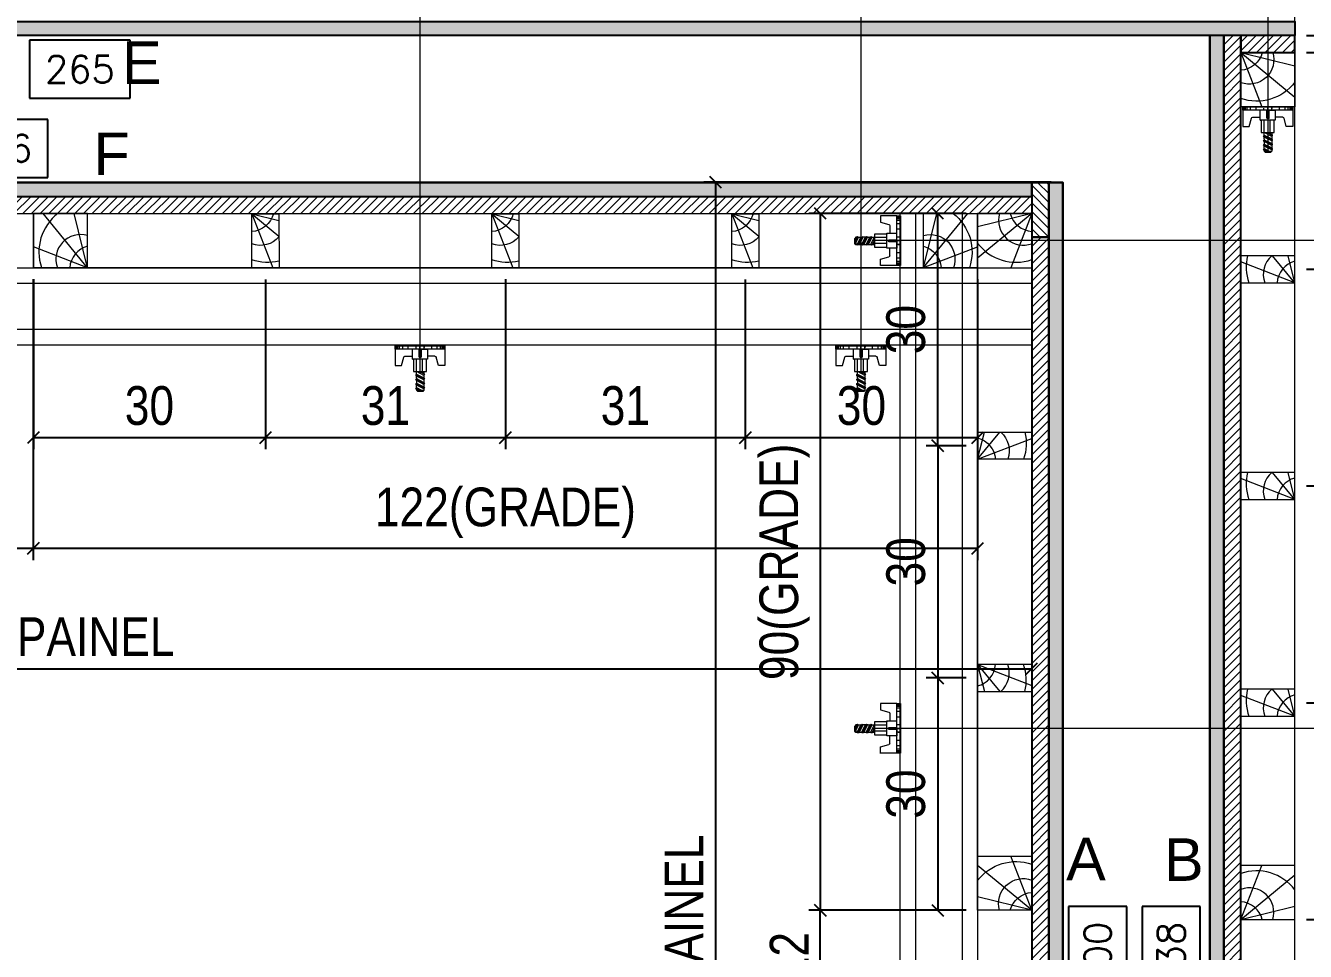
# Model space of a CAD drawing. Extents: x 14400 to 27878, y -21631 to 6985.
# Drawn here: x 16668.6 to 16999.3, y 3108.3 to 3347.5 of the extents above; entities that cross this region are included whole.
import ezdxf
from ezdxf.enums import TextEntityAlignment as Align

# ---------------------------------------------------------------- set-up
doc = ezdxf.new("R2010")
doc.units = 0
for name, color, linetype in [('CHAPA', 1, 'Continuous'), ('COTA', 241, 'Continuous'), ('F-PILARES-S', 170, 'Continuous'), ('MEIO_PONT', 93, 'Continuous'), ('SARRAFO', 251, 'Continuous'), ('TEXTO_GERAL', 7, 'Continuous')]:
    doc.layers.add(name, color=color, linetype=linetype)
for name, color, linetype, lineweight in [('Hachura', 251, 'Continuous', 9), ('Madeira', 126, 'Continuous', 18), ('Perfil Metálico', 224, 'Continuous', 18)]:
    doc.layers.add(name, color=color, linetype=linetype, lineweight=lineweight)
doc.styles.add('ARIAL', font='arial.ttf')
doc.styles.add('COTA TECNICA 2X', font='techl___.ttf', dxfattribs={"height": 10})
doc.styles.add('ROMANS', font='romans.shx')
doc.dimstyles.new('SECAO PILAR', dxfattribs={"dimtxt": 10, "dimasz": 3, "dimexe": 3, "dimexo": 3, "dimgap": 3, "dimtad": 1, "dimdec": 1, "dimlfac": 0.5, "dimzin": 12, "dimdsep": 46, "dimtxsty": 'COTA TECNICA 2X', "dimblk1": 'OBLIQUE', "dimblk2": 'OBLIQUE', "dimsah": 1, "dimcen": 0.9, "dimclrd": 256, "dimclre": 256, "dimclrt": 256, "dimadec": 1, "dimazin": 3, "dimtfac": 1, "dimtdec": 1, "dimtmove": 0, "dimatfit": 3, "dimfxl": 1, "dimtolj": 1, "dimtzin": 12, "dimarcsym": 0})
doc.dimstyles.new('SECÇÃO 2', dxfattribs={"dimtxt": 7, "dimasz": 6, "dimexe": 0.18, "dimexo": 2, "dimgap": -4, "dimtad": 3, "dimdec": 1, "dimlfac": 0.5, "dimzin": 12, "dimdsep": 46, "dimtxsty": 'ROMANS', "dimblk": 'ARCHTICK', "dimcen": 0.09, "dimse1": 1, "dimse2": 1, "dimsd1": 1, "dimsd2": 1, "dimclrd": 180, "dimclre": 5, "dimclrt": 1, "dimadec": 0, "dimazin": 3, "dimtfac": 1, "dimtdec": 1, "dimtofl": 0, "dimtmove": 0, "dimatfit": 3, "dimldrblk": 'ARCHTICK', "dimfxl": 1, "dimtolj": 1, "dimtzin": 0, "dimarcsym": 0})

# ---------------------------------------------------------------- blocks, each defined once
blk = doc.blocks.new('*D1469')
at = {"layer": 'COTA', "color": 180, "lineweight": -2, "transparency": 16777216}
for p, q in [((23135.8, 848.28), (23109.8, 848.28)), ((23109.8, 848.28), (23109.8, 833.28)), ((23135.8, 833.28), (23135.8, 848.28)), ((23109.8, 833.28), (23135.8, 833.28))]:
    blk.add_line(p, q, dxfattribs=at)
at = {"layer": 'Defpoints', "color": 0, "transparency": 16777216}
for p in [(22906.05, 831.96), (23398.05, 831.96), (22906.05, 829.28)]:
    blk.add_point(p, dxfattribs=at)
at = {"layer": 'COTA', "color": 1, "transparency": 16777216, "insert": (23122.8, 840.78), "char_height": 7, "attachment_point": 5, "style": 'ROMANS'}
blk.add_mtext('\\A1;246', dxfattribs=at)
blk = doc.blocks.new('_ArchTick')
at = {"color": 0, "linetype": 'ByBlock', "const_width": 0.15}
blk.add_lwpolyline([(-0.5, -0.5), (0.5, 0.5)], dxfattribs=at)
blk = doc.blocks.new('*D1470')
at = {"layer": 'COTA', "color": 180, "lineweight": -2, "transparency": 16777216}
for p, q in [((23157.05, 868.73), (23131.05, 868.73)), ((23131.05, 868.73), (23131.05, 853.73)), ((23157.05, 853.73), (23157.05, 868.73)), ((23131.05, 853.73), (23157.05, 853.73))]:
    blk.add_line(p, q, dxfattribs=at)
at = {"layer": 'Defpoints', "color": 0, "transparency": 16777216}
for p in [(22906.05, 869.96), (23436.05, 869.96), (23436.05, 849.73)]:
    blk.add_point(p, dxfattribs=at)
at = {"layer": 'COTA', "color": 1, "transparency": 16777216, "insert": (23144.05, 861.23), "char_height": 7, "attachment_point": 5, "style": 'ROMANS'}
blk.add_mtext('\\A1;265', dxfattribs=at)
blk = doc.blocks.new('*D1471')
at = {"layer": 'COTA', "color": 180, "lineweight": -2, "transparency": 16777216}
for p, q in [((23414.59, 644.96), (23399.59, 644.96)), ((23399.59, 644.96), (23399.59, 618.96)), ((23414.59, 618.96), (23414.59, 644.96)), ((23399.59, 618.96), (23414.59, 618.96))]:
    blk.add_line(p, q, dxfattribs=at)
at = {"layer": 'Defpoints', "color": 0, "transparency": 16777216}
for p in [(23398.05, 831.96), (23398.05, 431.96), (23418.59, 431.96)]:
    blk.add_point(p, dxfattribs=at)
at = {"layer": 'COTA', "color": 1, "transparency": 16777216, "insert": (23407.09, 631.96), "char_height": 7, "attachment_point": 5, "rotation": 90, "style": 'ROMANS'}
blk.add_mtext('\\A1;200', dxfattribs=at)
blk = doc.blocks.new('*D1472')
at = {"layer": 'COTA', "color": 180, "lineweight": -2, "transparency": 16777216}
for p, q in [((23433.59, 644.96), (23418.59, 644.96)), ((23418.59, 644.96), (23418.59, 618.96)), ((23433.59, 618.96), (23433.59, 644.96)), ((23418.59, 618.96), (23433.59, 618.96))]:
    blk.add_line(p, q, dxfattribs=at)
at = {"layer": 'Defpoints', "color": 0, "transparency": 16777216}
for p in [(23436.05, 869.96), (23436.05, 393.96), (23437.59, 393.96)]:
    blk.add_point(p, dxfattribs=at)
at = {"layer": 'COTA', "color": 1, "transparency": 16777216, "insert": (23426.09, 631.96), "char_height": 7, "attachment_point": 5, "rotation": 90, "style": 'ROMANS'}
blk.add_mtext('\\A1;238', dxfattribs=at)
blk = doc.blocks.new('PONTALETE')
at = {"layer": 'Madeira'}
for q in [(2.71, 7), (7, 5.76), (7, 1.74)]:
    blk.add_line((0, 0), q, dxfattribs=at)
blk.add_lwpolyline([(0, 0), (7, 0), (7, 7), (0, 7)], close=True, dxfattribs=at)
for centre, radius, start, end in [((2.04, 0.06), 6.23, 37.2818, 109.0913), ((1.09, 0.9), 3.19, 343.603, 109.9847), ((-0.21, -0.78), 3.09, 14.6322, 86.0383)]:
    blk.add_arc(centre, radius, start, end, dxfattribs=at)
blk = doc.blocks.new('MEIO PONTALETE')
at = {"layer": 'Madeira'}
for q in [(2.71, 7), (3.5, 2.88), (3.5, 0.87)]:
    blk.add_line((0, 0), q, dxfattribs=at)
blk.add_lwpolyline([(0, 0), (3.5, 0), (3.5, 7), (0, 7)], close=True, dxfattribs=at)
for centre, radius, start, end in [((2.04, 0.06), 6.23, 76.4499, 109.0913), ((1.09, 0.9), 3.19, 40.9063, 109.9847), ((-0.21, -0.78), 3.09, 14.6322, 86.0383)]:
    blk.add_arc(centre, radius, start, end, dxfattribs=at)
blk = doc.blocks.new('_Oblique')
at = {"color": 0, "linetype": 'ByBlock', "lineweight": -2}
blk.add_line((-0.5, -0.5), (0.5, 0.5), dxfattribs=at)
blk = doc.blocks.new('*D1499')
at = {"layer": 'COTA', "lineweight": -2, "transparency": 16777216}
for p, q in [((23461.05, 641.56), (23543.75, 641.56)), ((23540.75, 622.36), (23540.75, 641.56)), ((23461.05, 622.36), (23543.75, 622.36))]:
    blk.add_line(p, q, dxfattribs=at)
at = {"layer": 'Defpoints', "color": 0, "transparency": 16777216}
for p in [(23458.05, 641.56), (23540.75, 641.56), (23458.05, 622.36)]:
    blk.add_point(p, dxfattribs=at)
at = {"layer": 'COTA', "lineweight": -2, "transparency": 16777216, "xscale": 3, "yscale": 3, "zscale": 3}
for p, rotation in [((23540.75, 641.56), 90), ((23540.75, 622.36), 270)]:
    blk.add_blockref('_Oblique', p, dxfattribs=dict(at, rotation=rotation))
at = {"layer": 'COTA', "transparency": 16777216, "insert": (23532.62, 631.96), "char_height": 10, "attachment_point": 5, "rotation": 90, "style": 'COTA TECNICA 2X'}
blk.add_mtext('\\A1;9.6', dxfattribs=at)
blk = doc.blocks.new('*D1417')
at = {"layer": 'COTA', "lineweight": -2, "transparency": 16777216}
for p, q in [((22883.96, 806.96), (22883.96, 703.34)), ((23390.06, 786.96), (23390.06, 703.34)), ((22883.96, 706.34), (23390.06, 706.34))]:
    blk.add_line(p, q, dxfattribs=at)
at = {"layer": 'Defpoints', "color": 0, "transparency": 16777216}
for p in [(22883.96, 809.96), (23390.06, 789.96), (23390.06, 706.34)]:
    blk.add_point(p, dxfattribs=at)
at = {"layer": 'COTA', "lineweight": -2, "transparency": 16777216, "xscale": 3, "yscale": 3, "zscale": 3, "rotation": 180}
blk.add_blockref('_Oblique', (22883.96, 706.34), dxfattribs=at)
at = {"layer": 'COTA', "lineweight": -2, "transparency": 16777216, "xscale": 3, "yscale": 3, "zscale": 3}
blk.add_blockref('_Oblique', (23390.06, 706.34), dxfattribs=at)
at = {"layer": 'COTA', "transparency": 16777216, "insert": (23137.01, 714.56), "char_height": 10, "attachment_point": 5, "style": 'COTA TECNICA 2X'}
blk.add_mtext('\\A1;253 PAINEL', dxfattribs=at)
blk = doc.blocks.new('*D1418')
at = {"layer": 'COTA', "lineweight": -2, "transparency": 16777216}
for p, q in [((23132.03, 806.73), (23132.03, 734.42)), ((23376.04, 806.71), (23376.04, 734.42)), ((23376.04, 737.42), (23132.03, 737.42))]:
    blk.add_line(p, q, dxfattribs=at)
at = {"layer": 'Defpoints', "color": 0, "transparency": 16777216}
for p in [(23132.03, 809.73), (23376.04, 809.71), (23132.03, 737.42)]:
    blk.add_point(p, dxfattribs=at)
at = {"layer": 'COTA', "lineweight": -2, "transparency": 16777216, "xscale": 3, "yscale": 3, "zscale": 3, "rotation": 180}
blk.add_blockref('_Oblique', (23132.03, 737.42), dxfattribs=at)
at = {"layer": 'COTA', "lineweight": -2, "transparency": 16777216, "xscale": 3, "yscale": 3, "zscale": 3}
blk.add_blockref('_Oblique', (23376.04, 737.42), dxfattribs=at)
at = {"layer": 'COTA', "transparency": 16777216, "insert": (23254.03, 746.64), "char_height": 10, "attachment_point": 5, "style": 'COTA TECNICA 2X'}
blk.add_mtext('\\A1;122(GRADE)', dxfattribs=at)
blk = doc.blocks.new('*D1419')
at = {"layer": 'COTA', "lineweight": -2, "transparency": 16777216}
for p, q in [((23084.03, 806.99), (23084.03, 734.42)), ((23132.03, 806.96), (23132.03, 734.42)), ((23132.03, 737.42), (23084.03, 737.42))]:
    blk.add_line(p, q, dxfattribs=at)
at = {"layer": 'Defpoints', "color": 0, "transparency": 16777216}
for p in [(23084.03, 809.99), (23132.03, 809.96), (23084.03, 737.42)]:
    blk.add_point(p, dxfattribs=at)
at = {"layer": 'COTA', "lineweight": -2, "transparency": 16777216, "xscale": 3, "yscale": 3, "zscale": 3, "rotation": 180}
blk.add_blockref('_Oblique', (23084.03, 737.42), dxfattribs=at)
at = {"layer": 'COTA', "lineweight": -2, "transparency": 16777216, "xscale": 3, "yscale": 3, "zscale": 3}
blk.add_blockref('_Oblique', (23132.03, 737.42), dxfattribs=at)
at = {"layer": 'COTA', "transparency": 16777216, "insert": (23108.03, 745.49), "char_height": 10, "attachment_point": 5, "style": 'COTA TECNICA 2X'}
blk.add_mtext('\\A1;24', dxfattribs=at)
blk = doc.blocks.new('*D1452')
at = {"layer": 'COTA', "lineweight": -2, "transparency": 16777216}
for p, q in [((23373.1, 823.96), (23332.41, 823.96)), ((23335.41, 823.96), (23335.41, 643.96)), ((23373.07, 643.96), (23332.41, 643.96))]:
    blk.add_line(p, q, dxfattribs=at)
at = {"layer": 'Defpoints', "color": 0, "transparency": 16777216}
for p in [(23376.1, 823.96), (23335.41, 643.96), (23376.07, 643.96)]:
    blk.add_point(p, dxfattribs=at)
at = {"layer": 'COTA', "lineweight": -2, "transparency": 16777216, "xscale": 3, "yscale": 3, "zscale": 3}
for p, rotation in [((23335.41, 823.96), 90), ((23335.41, 643.96), 270)]:
    blk.add_blockref('_Oblique', p, dxfattribs=dict(at, rotation=rotation))
at = {"layer": 'COTA', "transparency": 16777216, "insert": (23326.19, 733.96), "char_height": 10, "attachment_point": 5, "rotation": 90, "style": 'COTA TECNICA 2X'}
blk.add_mtext('\\A1;90(GRADE)', dxfattribs=at)
blk = doc.blocks.new('*D1453')
at = {"layer": 'COTA', "lineweight": -2, "transparency": 16777216}
for p, q in [((23373.09, 823.96), (23362.76, 823.96)), ((23365.76, 763.96), (23365.76, 823.96)), ((23373.06, 763.96), (23362.76, 763.96))]:
    blk.add_line(p, q, dxfattribs=at)
at = {"layer": 'Defpoints', "color": 0, "transparency": 16777216}
for p in [(23365.76, 823.96), (23376.09, 823.96), (23376.06, 763.96)]:
    blk.add_point(p, dxfattribs=at)
at = {"layer": 'COTA', "lineweight": -2, "transparency": 16777216, "xscale": 3, "yscale": 3, "zscale": 3}
for p, rotation in [((23365.76, 823.96), 90), ((23365.76, 763.96), 270)]:
    blk.add_blockref('_Oblique', p, dxfattribs=dict(at, rotation=rotation))
at = {"layer": 'COTA', "transparency": 16777216, "insert": (23357.54, 793.96), "char_height": 10, "attachment_point": 5, "rotation": 90, "style": 'COTA TECNICA 2X'}
blk.add_mtext('\\A1;30', dxfattribs=at)
blk = doc.blocks.new('*D1500')
at = {"layer": 'COTA', "lineweight": -2, "transparency": 16777216}
for p, q in [((23373.06, 763.96), (23362.76, 763.96)), ((23365.76, 763.96), (23365.76, 703.96)), ((23373.06, 703.96), (23362.76, 703.96))]:
    blk.add_line(p, q, dxfattribs=at)
at = {"layer": 'Defpoints', "color": 0, "transparency": 16777216}
for p in [(23376.06, 763.96), (23365.76, 703.96), (23376.06, 703.96)]:
    blk.add_point(p, dxfattribs=at)
at = {"layer": 'COTA', "lineweight": -2, "transparency": 16777216, "xscale": 3, "yscale": 3, "zscale": 3}
for p, rotation in [((23365.76, 763.96), 90), ((23365.76, 703.96), 270)]:
    blk.add_blockref('_Oblique', p, dxfattribs=dict(at, rotation=rotation))
at = {"layer": 'COTA', "transparency": 16777216, "insert": (23357.54, 733.96), "char_height": 10, "attachment_point": 5, "rotation": 90, "style": 'COTA TECNICA 2X'}
blk.add_mtext('\\A1;30', dxfattribs=at)
blk = doc.blocks.new('*D1501')
at = {"layer": 'COTA', "lineweight": -2, "transparency": 16777216}
for p, q in [((23373.06, 703.96), (23362.76, 703.96)), ((23365.76, 703.96), (23365.76, 643.96)), ((23373.06, 643.96), (23362.76, 643.96))]:
    blk.add_line(p, q, dxfattribs=at)
at = {"layer": 'Defpoints', "color": 0, "transparency": 16777216}
for p in [(23376.06, 703.96), (23365.76, 643.96), (23376.06, 643.96)]:
    blk.add_point(p, dxfattribs=at)
at = {"layer": 'COTA', "lineweight": -2, "transparency": 16777216, "xscale": 3, "yscale": 3, "zscale": 3}
for p, rotation in [((23365.76, 703.96), 90), ((23365.76, 643.96), 270)]:
    blk.add_blockref('_Oblique', p, dxfattribs=dict(at, rotation=rotation))
at = {"layer": 'COTA', "transparency": 16777216, "insert": (23357.54, 673.96), "char_height": 10, "attachment_point": 5, "rotation": 90, "style": 'COTA TECNICA 2X'}
blk.add_mtext('\\A1;30', dxfattribs=at)
blk = doc.blocks.new('*D1502')
at = {"layer": 'COTA', "lineweight": -2, "transparency": 16777216}
for p, q in [((23373.06, 763.96), (23362.76, 763.96)), ((23365.76, 763.96), (23365.76, 703.96)), ((23373.06, 703.96), (23362.76, 703.96))]:
    blk.add_line(p, q, dxfattribs=at)
at = {"layer": 'Defpoints', "color": 0, "transparency": 16777216}
for p in [(23376.06, 763.96), (23365.76, 703.96), (23376.06, 703.96)]:
    blk.add_point(p, dxfattribs=at)
at = {"layer": 'COTA', "lineweight": -2, "transparency": 16777216, "xscale": 3, "yscale": 3, "zscale": 3}
for p, rotation in [((23365.76, 763.96), 90), ((23365.76, 703.96), 270)]:
    blk.add_blockref('_Oblique', p, dxfattribs=dict(at, rotation=rotation))
at = {"layer": 'COTA', "transparency": 16777216, "insert": (23357.54, 733.96), "char_height": 10, "attachment_point": 5, "rotation": 90, "style": 'COTA TECNICA 2X'}
blk.add_mtext('\\A1;30', dxfattribs=at)
blk = doc.blocks.new('*D1503')
at = {"layer": 'COTA', "lineweight": -2, "transparency": 16777216}
for p, q in [((23373.06, 703.96), (23362.76, 703.96)), ((23365.76, 703.96), (23365.76, 643.96)), ((23373.06, 643.96), (23362.76, 643.96))]:
    blk.add_line(p, q, dxfattribs=at)
at = {"layer": 'Defpoints', "color": 0, "transparency": 16777216}
for p in [(23376.06, 703.96), (23365.76, 643.96), (23376.06, 643.96)]:
    blk.add_point(p, dxfattribs=at)
at = {"layer": 'COTA', "lineweight": -2, "transparency": 16777216, "xscale": 3, "yscale": 3, "zscale": 3}
for p, rotation in [((23365.76, 703.96), 90), ((23365.76, 643.96), 270)]:
    blk.add_blockref('_Oblique', p, dxfattribs=dict(at, rotation=rotation))
at = {"layer": 'COTA', "transparency": 16777216, "insert": (23357.54, 673.96), "char_height": 10, "attachment_point": 5, "rotation": 90, "style": 'COTA TECNICA 2X'}
blk.add_mtext('\\A1;30', dxfattribs=at)
blk = doc.blocks.new('*D1504')
at = {"layer": 'COTA', "lineweight": -2, "transparency": 16777216}
for p, q in [((23373.06, 643.96), (23332.41, 643.96)), ((23335.41, 619.96), (23335.41, 643.96)), ((23373.06, 619.96), (23332.41, 619.96))]:
    blk.add_line(p, q, dxfattribs=at)
at = {"layer": 'Defpoints', "color": 0, "transparency": 16777216}
for p in [(23335.41, 643.96), (23376.06, 643.96), (23376.06, 619.96)]:
    blk.add_point(p, dxfattribs=at)
at = {"layer": 'COTA', "lineweight": -2, "transparency": 16777216, "xscale": 3, "yscale": 3, "zscale": 3}
for p, rotation in [((23335.41, 643.96), 90), ((23335.41, 619.96), 270)]:
    blk.add_blockref('_Oblique', p, dxfattribs=dict(at, rotation=rotation))
at = {"layer": 'COTA', "transparency": 16777216, "insert": (23327.36, 631.96), "char_height": 10, "attachment_point": 5, "rotation": 90, "style": 'COTA TECNICA 2X'}
blk.add_mtext('\\A1;12', dxfattribs=at)
blk = doc.blocks.new('*D1456')
at = {"layer": 'COTA', "linetype": 'ByBlock', "lineweight": -2, "transparency": 16777216}
for p, q in [((23395.05, 832.03), (23305.34, 832.03)), ((23308.34, 832.03), (23308.34, 431.96)), ((23395.05, 431.96), (23305.34, 431.96))]:
    blk.add_line(p, q, dxfattribs=at)
at = {"layer": 'Defpoints', "color": 0, "linetype": 'ByBlock', "transparency": 16777216}
for p in [(23398.05, 832.03), (23308.34, 431.96), (23398.05, 431.96)]:
    blk.add_point(p, dxfattribs=at)
at = {"layer": 'COTA', "linetype": 'ByBlock', "lineweight": -2, "transparency": 16777216, "xscale": 3, "yscale": 3, "zscale": 3}
for p, rotation in [((23308.34, 832.03), 90), ((23308.34, 431.96), 270)]:
    blk.add_blockref('_Oblique', p, dxfattribs=dict(at, rotation=rotation))
at = {"layer": 'COTA', "linetype": 'ByBlock', "transparency": 16777216, "insert": (23300.24, 631.99), "char_height": 10, "attachment_point": 5, "rotation": 90, "style": 'COTA TECNICA 2X'}
blk.add_mtext('\\A1;200 PAINEL', dxfattribs=at)
blk = doc.blocks.new('*D1457')
at = {"layer": 'COTA', "lineweight": -2, "transparency": 16777216}
for p, q in [((23461.04, 865.56), (23543.75, 865.56)), ((23540.75, 865.56), (23540.75, 641.56)), ((23461.07, 641.56), (23543.75, 641.56))]:
    blk.add_line(p, q, dxfattribs=at)
at = {"layer": 'Defpoints', "color": 0, "transparency": 16777216}
for p in [(23458.04, 865.56), (23458.07, 641.56), (23540.75, 641.56)]:
    blk.add_point(p, dxfattribs=at)
at = {"layer": 'COTA', "lineweight": -2, "transparency": 16777216, "xscale": 3, "yscale": 3, "zscale": 3}
for p, rotation in [((23540.75, 865.56), 90), ((23540.75, 641.56), 270)]:
    blk.add_blockref('_Oblique', p, dxfattribs=dict(at, rotation=rotation))
at = {"layer": 'COTA', "transparency": 16777216, "insert": (23531.53, 753.56), "char_height": 10, "attachment_point": 5, "rotation": 90, "style": 'COTA TECNICA 2X'}
blk.add_mtext('\\A1;112(GRADE)', dxfattribs=at)
blk = doc.blocks.new('*D1458')
at = {"layer": 'COTA', "lineweight": -2, "transparency": 16777216}
for p, q in [((23461.05, 809.56), (23508.75, 809.56)), ((23505.75, 753.56), (23505.75, 809.56)), ((23461.05, 753.56), (23508.75, 753.56))]:
    blk.add_line(p, q, dxfattribs=at)
at = {"layer": 'Defpoints', "color": 0, "transparency": 16777216}
for p in [(23458.05, 809.56), (23505.75, 809.56), (23458.05, 753.56)]:
    blk.add_point(p, dxfattribs=at)
at = {"layer": 'COTA', "lineweight": -2, "transparency": 16777216, "xscale": 3, "yscale": 3, "zscale": 3}
for p, rotation in [((23505.75, 809.56), 90), ((23505.75, 753.56), 270)]:
    blk.add_blockref('_Oblique', p, dxfattribs=dict(at, rotation=rotation))
at = {"layer": 'COTA', "transparency": 16777216, "insert": (23497.65, 781.56), "char_height": 10, "attachment_point": 5, "rotation": 90, "style": 'COTA TECNICA 2X'}
blk.add_mtext('\\A1;28', dxfattribs=at)
blk = doc.blocks.new('*D1459')
at = {"layer": 'COTA', "lineweight": -2, "transparency": 16777216}
for p, q in [((23461.05, 865.56), (23508.75, 865.56)), ((23505.75, 809.56), (23505.75, 865.56)), ((23461.05, 809.56), (23508.75, 809.56))]:
    blk.add_line(p, q, dxfattribs=at)
at = {"layer": 'Defpoints', "color": 0, "transparency": 16777216}
for p in [(23458.05, 865.56), (23505.75, 865.56), (23458.05, 809.56)]:
    blk.add_point(p, dxfattribs=at)
at = {"layer": 'COTA', "lineweight": -2, "transparency": 16777216, "xscale": 3, "yscale": 3, "zscale": 3}
for p, rotation in [((23505.75, 865.56), 90), ((23505.75, 809.56), 270)]:
    blk.add_blockref('_Oblique', p, dxfattribs=dict(at, rotation=rotation))
at = {"layer": 'COTA', "transparency": 16777216, "insert": (23497.65, 837.56), "char_height": 10, "attachment_point": 5, "rotation": 90, "style": 'COTA TECNICA 2X'}
blk.add_mtext('\\A1;28', dxfattribs=at)
blk = doc.blocks.new('*D1505')
at = {"layer": 'COTA', "lineweight": -2, "transparency": 16777216}
for p, q in [((23461.05, 697.56), (23508.75, 697.56)), ((23505.75, 641.56), (23505.75, 697.56)), ((23461.02, 641.56), (23508.75, 641.56))]:
    blk.add_line(p, q, dxfattribs=at)
at = {"layer": 'Defpoints', "color": 0, "transparency": 16777216}
for p in [(23458.05, 697.56), (23505.75, 697.56), (23458.02, 641.56)]:
    blk.add_point(p, dxfattribs=at)
at = {"layer": 'COTA', "lineweight": -2, "transparency": 16777216, "xscale": 3, "yscale": 3, "zscale": 3}
for p, rotation in [((23505.75, 697.56), 90), ((23505.75, 641.56), 270)]:
    blk.add_blockref('_Oblique', p, dxfattribs=dict(at, rotation=rotation))
at = {"layer": 'COTA', "transparency": 16777216, "insert": (23497.65, 669.56), "char_height": 10, "attachment_point": 5, "rotation": 90, "style": 'COTA TECNICA 2X'}
blk.add_mtext('\\A1;28', dxfattribs=at)
blk = doc.blocks.new('*D1477')
at = {"layer": 'COTA', "lineweight": -2, "transparency": 16777216}
for p, q in [((23461.05, 753.56), (23508.75, 753.56)), ((23505.75, 697.56), (23505.75, 753.56)), ((23461.05, 697.56), (23508.75, 697.56))]:
    blk.add_line(p, q, dxfattribs=at)
at = {"layer": 'Defpoints', "color": 0, "transparency": 16777216}
for p in [(23458.05, 753.56), (23505.75, 753.56), (23458.05, 697.56)]:
    blk.add_point(p, dxfattribs=at)
at = {"layer": 'COTA', "lineweight": -2, "transparency": 16777216, "xscale": 3, "yscale": 3, "zscale": 3}
for p, rotation in [((23505.75, 753.56), 90), ((23505.75, 697.56), 270)]:
    blk.add_blockref('_Oblique', p, dxfattribs=dict(at, rotation=rotation))
at = {"layer": 'COTA', "transparency": 16777216, "insert": (23497.65, 725.56), "char_height": 10, "attachment_point": 5, "rotation": 90, "style": 'COTA TECNICA 2X'}
blk.add_mtext('\\A1;28', dxfattribs=at)
blk = doc.blocks.new('*D1414')
at = {"layer": 'COTA', "linetype": 'ByBlock', "lineweight": -2, "transparency": 16777216}
for p, q in [((23461.02, 869.96), (23608.52, 869.96)), ((23605.52, 869.96), (23605.52, 393.96)), ((23461.05, 393.96), (23608.52, 393.96))]:
    blk.add_line(p, q, dxfattribs=at)
at = {"layer": 'Defpoints', "color": 0, "linetype": 'ByBlock', "transparency": 16777216}
for p in [(23458.02, 869.96), (23458.05, 393.96), (23605.52, 393.96)]:
    blk.add_point(p, dxfattribs=at)
at = {"layer": 'COTA', "linetype": 'ByBlock', "lineweight": -2, "transparency": 16777216, "xscale": 3, "yscale": 3, "zscale": 3}
for p, rotation in [((23605.52, 869.96), 90), ((23605.52, 393.96), 270)]:
    blk.add_blockref('_Oblique', p, dxfattribs=dict(at, rotation=rotation))
at = {"layer": 'COTA', "linetype": 'ByBlock', "transparency": 16777216, "insert": (23597.28, 631.96), "char_height": 10, "attachment_point": 5, "rotation": 90, "style": 'COTA TECNICA 2X'}
blk.add_mtext('\\A1;238 PAINEL', dxfattribs=at)
blk = doc.blocks.new('C')
at = {"layer": 'Hachura', "color": 0}
for p, q in [((0, 3.22), (0, -3.22)), ((0.45, 3.22), (0, 3.22)), ((0.46, 3.16), (0, 3.16)), ((0.46, 3.05), (0, 3.05)), ((0.46, 2.88), (0, 2.88)), ((0, 2.75), (0, -1.16)), ((0.46, 2.65), (0, 2.65)), ((0.46, 2.23), (0, 2.23)), ((0.45, -3.23), (0.45, 3.22)), ((0.45, 3.22), (2.58, 3.22)), ((1.35, 1.94), (1.35, 0.96)), ((2.58, 2.39), (1.47, 2.09)), ((2.58, 3.22), (2.58, 2.39)), ((0.46, 1.51), (0, 1.51)), ((0.39, 0.49), (0.17, 0.49)), ((1.74, 0.97), (0.45, 0.97)), ((1.45, 0.1), (0.45, 0.1)), ((1.74, -0.97), (1.74, 0.97)), ((1.74, 0.97), (1.74, 0.84)), ((1.74, 0.97), (1.74, 0.84)), ((1.74, 0.84), (3.35, 0.84)), ((3.35, 0.45), (1.74, 0.45)), ((3.32, 0.84), (3.32, -0.84)), ((3.35, 0.84), (3.35, -0.84)), ((3.68, 0.45), (3.35, 0.45)), ((3.84, -0.52), (3.35, 0.45)), ((3.35, 0.06), (3.67, -0.57)), ((3.68, 0.45), (4.16, -0.52)), ((3.72, 0.5), (4.25, -0.57)), ((4.37, -0.55), (3.83, 0.53)), ((4.15, 0.45), (3.93, 0.45)), ((4.42, -0.52), (3.93, 0.45)), ((4.15, 0.45), (4.26, 0.45)), ((4.26, 0.45), (4.74, -0.52)), ((4.3, 0.5), (4.83, -0.57)), ((4.95, -0.55), (4.41, 0.53)), ((4.51, 0.45), (4.84, 0.45)), ((5, -0.52), (4.51, 0.45)), ((4.84, 0.45), (5.32, -0.52)), ((4.88, 0.5), (5.41, -0.57)), ((5.53, -0.55), (4.99, 0.53)), ((5.58, -0.52), (5.09, 0.45)), ((5.42, 0.45), (5.09, 0.45)), ((5.58, -0.52), (5.09, 0.45)), ((5.42, 0.45), (5.74, -0.19)), ((5.46, 0.5), (5.74, -0.07)), ((5.74, 0.19), (5.57, 0.53)), ((5.74, 0.32), (5.68, 0.45)), ((5.68, 0.45), (5.74, 0.45)), ((5.74, 0.45), (5.9, 0.29)), ((5.74, 0.45), (5.74, -0.52)), ((5.9, -0.36), (5.9, 0.29)), ((0.45, 0), (0, 0)), ((0.46, -1.52), (0, -1.52)), ((0.08, -0.48), (0.29, -0.48)), ((0.29, -0.48), (0.4, -0.48)), ((0.45, 0), (0.45, -0.97)), ((0.45, -0.16), (1.45, -0.16)), ((0.45, -0.65), (0.45, -0.32)), ((0.45, -3.23), (0.45, -0.65)), ((0.45, -0.97), (1.74, -0.97)), ((1.35, -1.94), (1.35, -0.97)), ((3.35, -0.32), (1.74, -0.32)), ((3.35, -0.84), (1.74, -0.84)), ((3.35, -0.07), (3.58, -0.52)), ((3.35, -0.52), (3.58, -0.52)), ((3.84, -0.52), (4.16, -0.52)), ((4.42, -0.52), (4.74, -0.52)), ((4.63, -0.52), (4.74, -0.52)), ((5, -0.52), (5.32, -0.52)), ((5.58, -0.52), (5.74, -0.52)), ((5.74, -0.52), (5.9, -0.36)), ((5.74, -0.52), (5.74, -0.52)), ((0.46, -2.23), (0, -2.23)), ((0.46, -2.65), (0, -2.65)), ((0.46, -2.88), (0, -2.88)), ((0.46, -3.05), (0, -3.05)), ((0.46, -3.16), (0, -3.16)), ((0, -3.22), (2.57, -3.22)), ((2.58, -2.39), (1.47, -2.1)), ((2.58, -3.23), (2.58, -2.39))]:
    blk.add_line(p, q, dxfattribs=at)
for centre, radius, start, end in [((1.52, 1.94), 0.161, 104.7436, 180), ((1.44, -0.03), 0.129, 272.695, 87.305), ((3.81, 0.39), 0.143, 25.5688, 154.4312), ((4.39, 0.39), 0.143, 25.5688, 154.4312), ((4.97, 0.39), 0.143, 25.5688, 154.4312), ((5.55, 0.39), 0.143, 25.5688, 154.4312), ((0.17, -0.37), 0.174, 221.744, 317.8592), ((3.71, -0.4), 0.174, 222.1408, 318.256), ((4.29, -0.4), 0.174, 222.1408, 318.256), ((4.87, -0.4), 0.174, 222.1408, 318.256), ((5.45, -0.4), 0.174, 222.1408, 318.256), ((5.61, -0.4), 0.174, 317.8592, 318.256), ((1.52, -1.94), 0.161, 180, 255.2564)]:
    blk.add_arc(centre, radius, start, end, dxfattribs=at)
blk = doc.blocks.new('*D1415')
at = {"layer": 'COTA', "lineweight": -2, "transparency": 16777216}
for p, q in [((23461.05, 869.96), (23571.14, 869.96)), ((23568.14, 869.96), (23568.14, 816.88)), ((23492.82, 816.88), (23571.14, 816.88))]:
    blk.add_line(p, q, dxfattribs=at)
at = {"layer": 'Defpoints', "color": 0, "transparency": 16777216}
for p in [(23458.05, 869.96), (23489.82, 816.88), (23568.14, 816.88)]:
    blk.add_point(p, dxfattribs=at)
at = {"layer": 'COTA', "lineweight": -2, "transparency": 16777216, "xscale": 3, "yscale": 3, "zscale": 3}
for p, rotation in [((23568.14, 869.96), 90), ((23568.14, 816.88), 270)]:
    blk.add_blockref('_Oblique', p, dxfattribs=dict(at, rotation=rotation))
at = {"layer": 'COTA', "transparency": 16777216, "insert": (23560.03, 843.42), "char_height": 10, "attachment_point": 5, "rotation": 90, "style": 'COTA TECNICA 2X'}
blk.add_mtext('\\A1;26.5', dxfattribs=at)
blk = doc.blocks.new('*D1489')
at = {"layer": 'COTA', "lineweight": -2, "transparency": 16777216}
for p, q in [((23132.05, 806.97), (23132.05, 763.06)), ((23192.03, 806.9), (23192.03, 763.06)), ((23132.05, 766.06), (23192.03, 766.06))]:
    blk.add_line(p, q, dxfattribs=at)
at = {"layer": 'Defpoints', "color": 0, "transparency": 16777216}
for p in [(23132.05, 809.97), (23192.03, 809.9), (23192.03, 766.06)]:
    blk.add_point(p, dxfattribs=at)
at = {"layer": 'COTA', "lineweight": -2, "transparency": 16777216, "xscale": 3, "yscale": 3, "zscale": 3, "rotation": 180}
blk.add_blockref('_Oblique', (23132.05, 766.06), dxfattribs=at)
at = {"layer": 'COTA', "lineweight": -2, "transparency": 16777216, "xscale": 3, "yscale": 3, "zscale": 3}
blk.add_blockref('_Oblique', (23192.03, 766.06), dxfattribs=at)
at = {"layer": 'COTA', "transparency": 16777216, "insert": (23162.04, 774.28), "char_height": 10, "attachment_point": 5, "style": 'COTA TECNICA 2X'}
blk.add_mtext('\\A1;30', dxfattribs=at)
blk = doc.blocks.new('*D1490')
at = {"layer": 'COTA', "lineweight": -2, "transparency": 16777216}
for p, q in [((23192.03, 806.9), (23192.03, 763.06)), ((23254.04, 806.96), (23254.04, 763.06)), ((23192.03, 766.06), (23254.04, 766.06))]:
    blk.add_line(p, q, dxfattribs=at)
at = {"layer": 'Defpoints', "color": 0, "transparency": 16777216}
for p in [(23192.03, 809.9), (23254.04, 809.96), (23254.04, 766.06)]:
    blk.add_point(p, dxfattribs=at)
at = {"layer": 'COTA', "lineweight": -2, "transparency": 16777216, "xscale": 3, "yscale": 3, "zscale": 3, "rotation": 180}
blk.add_blockref('_Oblique', (23192.03, 766.06), dxfattribs=at)
at = {"layer": 'COTA', "lineweight": -2, "transparency": 16777216, "xscale": 3, "yscale": 3, "zscale": 3}
blk.add_blockref('_Oblique', (23254.04, 766.06), dxfattribs=at)
at = {"layer": 'COTA', "transparency": 16777216, "insert": (23223.03, 774.28), "char_height": 10, "attachment_point": 5, "style": 'COTA TECNICA 2X'}
blk.add_mtext('\\A1;31', dxfattribs=at)
blk = doc.blocks.new('*D1491')
at = {"layer": 'COTA', "lineweight": -2, "transparency": 16777216}
for p, q in [((23254.04, 806.96), (23254.04, 763.06)), ((23316.03, 806.9), (23316.03, 763.06)), ((23254.04, 766.06), (23316.03, 766.06))]:
    blk.add_line(p, q, dxfattribs=at)
at = {"layer": 'Defpoints', "color": 0, "transparency": 16777216}
for p in [(23254.04, 809.96), (23316.03, 809.9), (23316.03, 766.06)]:
    blk.add_point(p, dxfattribs=at)
at = {"layer": 'COTA', "lineweight": -2, "transparency": 16777216, "xscale": 3, "yscale": 3, "zscale": 3, "rotation": 180}
blk.add_blockref('_Oblique', (23254.04, 766.06), dxfattribs=at)
at = {"layer": 'COTA', "lineweight": -2, "transparency": 16777216, "xscale": 3, "yscale": 3, "zscale": 3}
blk.add_blockref('_Oblique', (23316.03, 766.06), dxfattribs=at)
at = {"layer": 'COTA', "transparency": 16777216, "insert": (23285.03, 774.28), "char_height": 10, "attachment_point": 5, "style": 'COTA TECNICA 2X'}
blk.add_mtext('\\A1;31', dxfattribs=at)
blk = doc.blocks.new('*D1492')
at = {"layer": 'COTA', "lineweight": -2, "transparency": 16777216}
for p, q in [((23316.03, 806.9), (23316.03, 763.06)), ((23376.06, 806.96), (23376.06, 763.06)), ((23316.03, 766.06), (23376.06, 766.06))]:
    blk.add_line(p, q, dxfattribs=at)
at = {"layer": 'Defpoints', "color": 0, "transparency": 16777216}
for p in [(23316.03, 809.9), (23376.06, 809.96), (23376.06, 766.06)]:
    blk.add_point(p, dxfattribs=at)
at = {"layer": 'COTA', "lineweight": -2, "transparency": 16777216, "xscale": 3, "yscale": 3, "zscale": 3, "rotation": 180}
blk.add_blockref('_Oblique', (23316.03, 766.06), dxfattribs=at)
at = {"layer": 'COTA', "lineweight": -2, "transparency": 16777216, "xscale": 3, "yscale": 3, "zscale": 3}
blk.add_blockref('_Oblique', (23376.06, 766.06), dxfattribs=at)
at = {"layer": 'COTA', "transparency": 16777216, "insert": (23346.04, 774.28), "char_height": 10, "attachment_point": 5, "style": 'COTA TECNICA 2X'}
blk.add_mtext('\\A1;30', dxfattribs=at)
blk = doc.blocks.new('A$C9791f2d9')
at = {"layer": 'Hachura'}
h = blk.add_hatch(color=256, dxfattribs=at)
h.dxf.hatch_style = 1
h.paths.add_polyline_path([(50.22, 625.58), (50.22, 621.98), (624.22, 621.98), (624.22, 625.58)])
h = blk.add_hatch(color=256, dxfattribs=at)
h.dxf.hatch_style = 1
h.paths.add_polyline_path([(605.82, 145.98), (605.82, 621.98), (602.22, 621.98), (602.22, 145.98)])
h = blk.add_hatch(dxfattribs=at)
h.set_pattern_fill('ANSI31', color=256, scale=0.5, angle=360, style=0)
h.set_pattern_definition([(45, (7358.5594, 1578.2947), (-1.122532, 1.122532), [])])
h.paths.add_polyline_path([(605.82, 145.98), (610.21, 145.98), (610.21, 621.98), (605.81, 621.98), (605.81, 236.13), (605.82, 236.13)])
h = blk.add_hatch(dxfattribs=at)
h.set_pattern_fill('ANSI31', color=256, scale=0.5, angle=360, style=0)
h.set_pattern_definition([(45, (9552.6943, 22537.4475), (-1.12253202, 1.12253202), [])])
h.paths.add_polyline_path([(610.22, 617.58), (610.22, 621.98), (624.22, 621.98), (624.22, 617.58)])
h = blk.add_hatch(color=256, dxfattribs=at)
h.dxf.hatch_style = 1
h.paths.add_polyline_path([(556.22, 580.38), (556.22, 583.98), (50.22, 583.98), (50.22, 580.38)])
h = blk.add_hatch(dxfattribs=at)
h.set_pattern_fill('ANSI31', color=256, scale=0.5, angle=270, style=0)
h.set_pattern_definition([(315, (23157.3519, -10607.3856), (1.12253202, 1.12253202), [])])
h.paths.add_polyline_path([(560.62, 569.91), (556.22, 569.91), (556.22, 583.91), (560.62, 583.91)])
h = blk.add_hatch(color=256, dxfattribs=at)
h.dxf.hatch_style = 1
h.paths.add_polyline_path([(564.22, 183.98), (564.22, 583.98), (560.62, 583.98), (560.62, 183.98)])
h = blk.add_hatch(dxfattribs=at)
h.set_pattern_fill('ANSI31', color=256, scale=0.5, angle=360, style=0)
h.set_pattern_definition([(45, (7268.9606, 1533.2216), (-1.122532, 1.122532), [])])
h.paths.add_polyline_path([(50.22, 580.41), (50.22, 575.96), (556.22, 575.98), (556.22, 580.38)])
h = blk.add_hatch(dxfattribs=at)
h.set_pattern_fill('ANSI31', color=256, scale=0.5, angle=360, style=0)
h.set_pattern_definition([(45, (7308.9606, 1526.2216), (-1.122532, 1.122532), [])])
h.paths.add_polyline_path([(556.22, 198.06), (560.62, 198.06), (560.62, 569.91), (556.22, 569.91), (556.22, 184.06), (556.22, 184.06)])
at = {"layer": 'CHAPA'}
for points in [[(624.22, 621.98), (50.22, 621.98), (50.22, 625.58), (624.22, 625.58)], [(602.22, 145.98), (605.82, 145.98), (605.82, 621.98), (602.22, 621.98)], [(556.22, 583.98), (50.22, 583.98), (50.22, 580.38), (556.22, 580.38)], [(560.62, 183.98), (564.22, 183.98), (564.22, 583.98), (560.62, 583.98)]]:
    blk.add_lwpolyline(points, close=True, dxfattribs=at)
at = {"layer": 'F-PILARES-S', "linetype": 'Continuous'}
blk.add_lwpolyline([(602.22, 145.98), (602.22, 621.98), (72.22, 621.98), (72.22, 583.98), (564.22, 583.98), (564.22, 183.98), (126.22, 183.98), (126.22, 145.98), (602.22, 145.98)], dxfattribs=at)
at = {"layer": 'Hachura'}
for p, q in [((398.11, 674.73), (398.12, 534.84)), ((512.06, 674.73), (512.07, 534.84)), ((617.19, 674.73), (617.2, 592.11)), ((655.66, 568.97), (515.25, 568.97)), ((655.66, 442.97), (515.25, 442.97))]:
    blk.add_line(p, q, dxfattribs=at)
blk.add_lwpolyline([(50.22, 575.98), (556.22, 575.98), (556.22, 580.38), (50.22, 580.38)], close=True, dxfattribs=at)
at = {"layer": 'Madeira'}
for points in [[(624.22, 617.58), (610.22, 617.58), (610.22, 393.58), (624.22, 393.58)], [(298.21, 561.99), (298.22, 575.99), (542.22, 575.98), (542.2, 561.98)], [(556.22, 395.98), (542.22, 395.98), (542.22, 575.98), (556.22, 575.98)]]:
    blk.add_lwpolyline(points, close=True, dxfattribs=at)
at = {"layer": 'Perfil Metálico'}
for points in [[(624.18, 697.93), (644.18, 697.93), (644.19, 67.93), (624.19, 67.93)], [(522.22, 575.98), (542.22, 575.98), (542.23, 191.98), (522.23, 191.98)], [(538.23, 191.98), (526.23, 191.98), (526.22, 575.98), (538.22, 575.98)], [(0, 541.99), (0, 561.99), (556.22, 561.98), (556.22, 541.98)], [(556.22, 557.98), (556.22, 545.98), (0, 545.99), (0, 557.99)]]:
    blk.add_lwpolyline(points, close=True, dxfattribs=at)
at = {"layer": 'SARRAFO'}
for points in [[(605.82, 145.98), (610.22, 145.98), (610.22, 621.98), (605.82, 621.98)], [(624.22, 621.98), (610.22, 621.98), (610.22, 617.58), (624.22, 617.58)], [(556.22, 583.91), (556.22, 569.91), (560.62, 569.91), (560.62, 583.91)], [(556.22, 198.06), (560.62, 198.06), (560.62, 569.91), (556.22, 569.91)]]:
    blk.add_lwpolyline(points, close=True, dxfattribs=at)
at = {"layer": 'Hachura', "linetype": 'Continuous', "xscale": -2, "yscale": 2, "zscale": 2, "rotation": 90}
for p in [(617.2, 603.58), (398.11, 541.84), (512.06, 541.84)]:
    blk.add_blockref('C', p, dxfattribs=at)
at = {"layer": 'Hachura', "linetype": 'Continuous', "xscale": -2, "yscale": 2, "zscale": 2}
for p in [(522.25, 568.97), (522.25, 442.97)]:
    blk.add_blockref('C', p, dxfattribs=at)
at = {"layer": 'Madeira'}
for name, p, xscale, yscale, zscale, rotation in [('PONTALETE', (312.21, 561.98), 2, 2, 2, 89.93708930310329), ('MEIO PONTALETE', (354.67, 575.92), -1.999999997962732, 1.999999997962732, 1.999999997962732, 180.0629106968967), ('MEIO PONTALETE', (416.67, 575.92), -1.999999997962732, 1.999999997962732, 1.999999997962732, 180.0629106968967), ('MEIO PONTALETE', (478.67, 575.92), -1.999999997962732, 1.999999997962732, 1.999999997962732, 180.0629106968967), ('PONTALETE', (528.2, 562), -2, 2, 2, 269.9370893031033)]:
    blk.add_blockref(name, p, dxfattribs=dict(at, xscale=xscale, yscale=yscale, zscale=zscale, rotation=rotation))
at = {"layer": 'MEIO_PONT'}
for name, p, xscale, yscale, zscale, rotation in [('PONTALETE', (610.22, 617.58), -2, 2, 2, 180), ('PONTALETE', (556.22, 575.98), 2, 2, 2, 179.9999999999999), ('MEIO PONTALETE', (624.22, 558.08), 1.999999997962732, 1.999999997962732, 1.999999997962732, 90), ('MEIO PONTALETE', (542.22, 512.48), -1.999999997962732, 1.999999997962732, 1.999999997962732, 270), ('MEIO PONTALETE', (624.22, 502.08), 1.999999997962732, 1.999999997962732, 1.999999997962732, 90), ('MEIO PONTALETE', (542.22, 459.48), 1.999999997962732, 1.999999997962732, 1.999999997962732, 269.9999999999999), ('MEIO PONTALETE', (624.22, 446.08), 1.999999997962732, 1.999999997962732, 1.999999997962732, 90)]:
    blk.add_blockref(name, p, dxfattribs=dict(at, xscale=xscale, yscale=yscale, zscale=zscale, rotation=rotation))
at = {"layer": 'MEIO_PONT', "yscale": 2, "zscale": 2}
for p, xscale in [((556.22, 395.98), -2), ((610.22, 393.58), 2)]:
    blk.add_blockref('PONTALETE', p, dxfattribs=dict(at, xscale=xscale))
at = {"layer": 'TEXTO_GERAL', "style": 'ARIAL'}
for s, p in [('E', (326.23, 614.93)), ('F', (318.44, 591.39)), ('A', (570.22, 409.22)), ('B', (595.51, 409.07))]:
    blk.add_text(s, height=11, dxfattribs=at).set_placement(p, align=Align.MIDDLE_CENTER)
at = {"layer": 'COTA'}
for base, p1, p2, picture, middle in [((602.22, 601.75), (72.22, 621.98), (602.22, 621.98), '*D1470', (310.22, 601.75)), ((72.22, 581.31), (564.22, 583.98), (72.22, 583.98), '*D1469', (288.96, 581.31))]:
    dim = blk.add_linear_dim(base=base, p1=p1, p2=p2, dimstyle='SECÇÃO 2', dxfattribs=at)
    dim.commit()
    dim.dimension.update_dxf_attribs({"geometry": picture, "text_midpoint": middle, "dimtype": 128, "insert": (-22833.84, -247.97)})
for base, p1, p2, dimstyle, picture, middle in [((603.75, 145.98), (602.22, 621.98), (602.22, 145.98), 'SECÇÃO 2', '*D1472', (603.75, 383.98)), ((584.75, 183.98), (564.22, 583.98), (564.22, 183.98), 'SECÇÃO 2', '*D1471', (584.75, 383.98)), ((706.91, 393.58), (624.22, 374.38), (624.22, 393.58), 'SECAO PILAR', '*D1499', (706.91, 383.98))]:
    dim = blk.add_linear_dim(base=base, p1=p1, p2=p2, angle=90, dimstyle=dimstyle, dxfattribs=at)
    dim.commit()
    dim.dimension.update_dxf_attribs({"geometry": picture, "text_midpoint": middle, "dimtype": 128, "insert": (-22833.84, -247.97)})
at = {"layer": 'COTA', "linetype": 'ByBlock'}
dim = blk.add_linear_dim(base=(771.68, 145.98), p1=(624.18, 621.98), p2=(624.22, 145.98), angle=270, text='<> PAINEL', dimstyle='SECAO PILAR', override={"dimtmove": 1}, dxfattribs=at)
dim.commit()
dim.dimension.update_dxf_attribs({"geometry": '*D1414', "text_midpoint": (771.68, 383.98), "dimtype": 128, "insert": (-22833.84, -247.97)})
at = {"layer": 'COTA'}
for base, p1, p2, angle, picture, middle in [((734.3, 568.91), (624.22, 621.98), (655.98, 568.91), 270, '*D1415', (726.19, 595.45)), ((671.91, 617.59), (624.22, 561.58), (624.22, 617.59), 90, '*D1459', (663.81, 589.59)), ((531.92, 575.98), (542.22, 515.98), (542.25, 575.98), 90, '*D1453', (523.7, 545.98)), ((671.91, 561.58), (624.22, 505.58), (624.22, 561.58), 90, '*D1458', (663.81, 533.58)), ((531.92, 455.98), (542.22, 515.98), (542.22, 455.98), 90, '*D1500', (523.7, 485.98)), ((531.92, 455.98), (542.22, 515.98), (542.22, 455.98), 90, '*D1502', (523.7, 485.98)), ((671.91, 505.58), (624.22, 449.58), (624.22, 505.58), 90, '*D1477', (663.81, 477.58)), ((531.92, 395.98), (542.22, 455.98), (542.22, 395.98), 90, '*D1501', (523.7, 425.98)), ((531.92, 395.98), (542.22, 455.98), (542.22, 395.98), 90, '*D1503', (523.7, 425.98)), ((671.91, 449.58), (624.18, 393.58), (624.22, 449.58), 90, '*D1505', (663.81, 421.58)), ((501.58, 395.98), (542.22, 371.98), (542.22, 395.98), 90, '*D1504', (493.52, 383.98))]:
    dim = blk.add_linear_dim(base=base, p1=p1, p2=p2, angle=angle, dimstyle='SECAO PILAR', dxfattribs=at)
    dim.commit()
    dim.dimension.update_dxf_attribs({"geometry": picture, "text_midpoint": middle, "insert": (-22833.84, -247.97)})
for base, p1, p2, picture, middle in [((706.91, 393.58), (624.2, 617.59), (624.23, 393.58), '*D1457', (697.69, 505.59)), ((501.58, 395.98), (542.26, 575.98), (542.24, 395.98), '*D1452', (492.35, 485.98))]:
    dim = blk.add_linear_dim(base=base, p1=p1, p2=p2, angle=90, text='<>(GRADE)', dimstyle='SECAO PILAR', dxfattribs=at)
    dim.commit()
    dim.dimension.update_dxf_attribs({"geometry": picture, "text_midpoint": middle, "insert": (-22833.84, -247.97)})
at = {"layer": 'COTA', "linetype": 'ByBlock'}
dim = blk.add_linear_dim(base=(474.5, 183.98), p1=(564.22, 584.06), p2=(564.22, 183.98), angle=270, text='<> PAINEL', dimstyle='SECAO PILAR', override={"dimtmove": 1}, dxfattribs=at)
dim.commit()
dim.dimension.update_dxf_attribs({"geometry": '*D1456', "text_midpoint": (466.4, 384.02), "insert": (-22833.84, -247.97)})
at = {"layer": 'COTA'}
for base, p1, p2, text, picture, middle, set_off in [((556.2165, 458.3665), (50.1206, 561.9869), (556.2165, 541.9841), '<> PAINEL', '*D1417', (303.1686, 466.5858), (-22833.8387, -247.9739)), ((298.19, 489.45), (542.2, 561.74), (298.19, 561.76), '<>(GRADE)', '*D1418', (420.19, 498.67), (-22833.84, -247.97))]:
    dim = blk.add_linear_dim(base=base, p1=p1, p2=p2, text=text, dimstyle='SECAO PILAR', dxfattribs=at)
    dim.commit()
    dim.dimension.update_dxf_attribs({"geometry": picture, "text_midpoint": middle, "insert": set_off})
for base, p1, p2, picture, middle in [((250.19, 489.45), (298.19, 561.98), (250.19, 562.02), '*D1419', (274.19, 497.52)), ((358.19, 518.09), (298.21, 562), (358.19, 561.93), '*D1489', (328.2, 526.31))]:
    dim = blk.add_linear_dim(base=base, p1=p1, p2=p2, dimstyle='SECAO PILAR', dxfattribs=at)
    dim.commit()
    dim.dimension.update_dxf_attribs({"geometry": picture, "text_midpoint": middle, "insert": (-22833.84, -247.97)})
for base, p1, p2, picture, middle in [((420.2, 518.09), (358.19, 561.93), (420.2, 561.99), '*D1490', (389.2, 526.31)), ((482.19, 518.09), (420.2, 561.99), (482.19, 561.93), '*D1491', (451.2, 526.31)), ((542.22, 518.09), (482.19, 561.93), (542.22, 561.98), '*D1492', (512.2, 526.31))]:
    dim = blk.add_linear_dim(base=base, p1=p1, p2=p2, dimstyle='SECAO PILAR', override={"dimtmove": 1}, dxfattribs=at)
    dim.commit()
    dim.dimension.update_dxf_attribs({"geometry": picture, "text_midpoint": middle, "insert": (-22833.84, -247.97)})

msp = doc.modelspace()

# ---------------------------------------------------------------- block references
msp.add_blockref('A$C9791f2d9', (16372.408, 2722.925))

doc.saveas('drawing.dxf')
